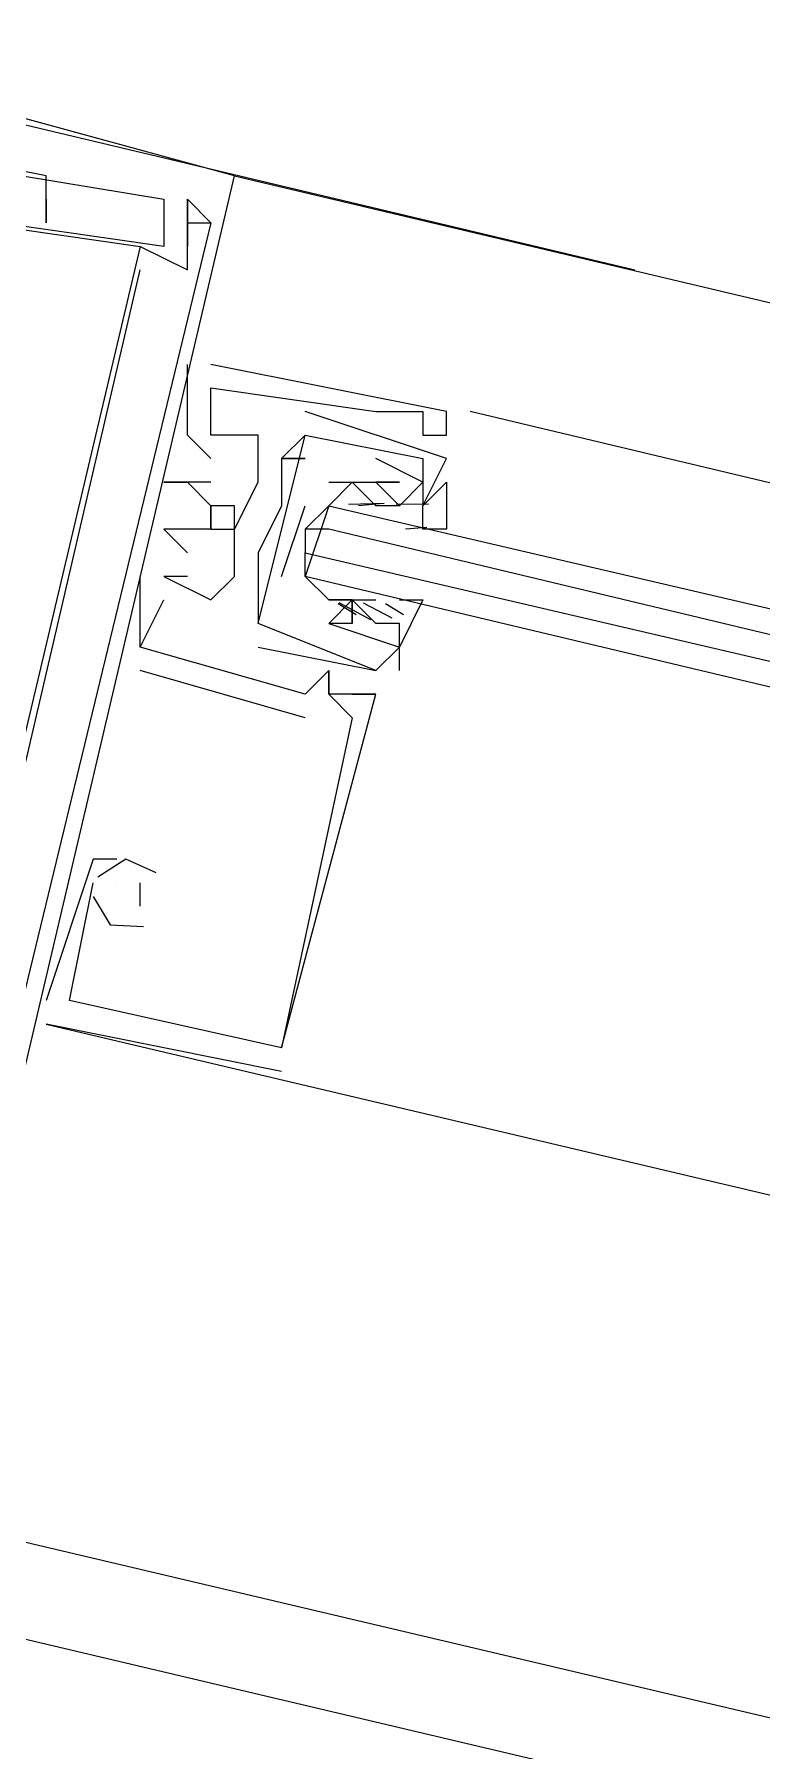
# Model space of a CAD drawing. Header units: feet. Extents: x -84 to 198, y -22 to 181.
# Drawn here: x 95.22 to 95.632, y 26.42 to 27.391 of the extents above; entities that cross this region are included whole.
import ezdxf

# ---------------------------------------------------------------- set-up
doc = ezdxf.new("R2010")
doc.units = ezdxf.units.FT
doc.layers.add('A-LINEA', color=7, linetype='CONTINUOUS')

msp = doc.modelspace()

# ---------------------------------------------------------------- linework, layer by layer
at = {"layer": 'A-LINEA'}
for p, q in [((95, 27.3911), (95.56, 27.2578)), ((95, 27.3911), (95.56, 27.2578)), ((95.2267, 27.3111), (95.2267, 27.3111)), ((95.2267, 27.3111), (95.2267, 27.3111)), ((95.2267, 27.3111), (95.2267, 27.3111)), ((95.3333, 27.3111), (95.3333, 27.3111)), ((95.3333, 27.3111), (95.3333, 27.3111)), ((95.3333, 27.3111), (102.5867, 25.5911)), ((95.3333, 27.3111), (95.3333, 27.3111)), ((95.2267, 27.2978), (95.2267, 27.2978)), ((95.2267, 27.2978), (95.2267, 27.2978)), ((95.2267, 27.2978), (95.2267, 27.2978)), ((95.2933, 27.2978), (95.2933, 27.2978)), ((95.2933, 27.2978), (95.2933, 27.2978)), ((95.2933, 27.2978), (95.2933, 27.2978)), ((95.3067, 27.2978), (95.3067, 27.2978)), ((95.3067, 27.2978), (95.3067, 27.2978)), ((95.3067, 27.2978), (95.3067, 27.2978)), ((95.3067, 27.2978), (95.3067, 27.2978)), ((95.3067, 27.2978), (95.3067, 27.2978)), ((95.3067, 27.2978), (95.3067, 27.2978)), ((95.2933, 27.2711), (95.2, 27.2844)), ((95.2933, 27.2711), (95.2, 27.2844)), ((95.2933, 27.2711), (95.2, 27.2844)), ((95.2267, 27.2844), (95.2267, 27.2844)), ((95.2267, 27.2844), (95.2267, 27.2844)), ((95.2267, 27.2844), (95.2267, 27.2844)), ((95.2933, 27.2844), (95.2933, 27.2844)), ((95.2933, 27.2844), (95.2933, 27.2844)), ((95.2933, 27.2844), (95.2933, 27.2844)), ((95.2933, 27.2844), (95.2933, 27.2844)), ((95.2933, 27.2844), (95.2933, 27.2844)), ((95.2933, 27.2844), (95.2933, 27.2844)), ((95.3067, 27.2844), (95.3067, 27.2844)), ((95.3067, 27.2844), (95.3067, 27.2844)), ((95.3067, 27.2844), (95.3067, 27.2844)), ((95.3067, 27.2844), (95.3067, 27.2844)), ((95.3067, 27.2844), (95.3067, 27.2844)), ((95.3067, 27.2844), (95.3067, 27.2844)), ((95.32, 27.2844), (95.32, 27.2844)), ((95.32, 27.2844), (95.32, 27.2844)), ((95.32, 27.2844), (95.32, 27.2844)), ((95.28, 27.2711), (95.28, 27.2711)), ((95.28, 27.2711), (95.28, 27.2711)), ((95.28, 27.2711), (95.28, 27.2711)), ((95.28, 27.2711), (95.28, 27.2711)), ((95.28, 27.2711), (95.28, 27.2711)), ((95.28, 27.2711), (95.28, 27.2711)), ((95.2933, 27.2711), (95.2933, 27.2711)), ((95.2933, 27.2711), (95.2933, 27.2711)), ((95.2933, 27.2711), (95.2933, 27.2711)), ((95.2933, 27.2711), (95.2933, 27.2711)), ((95.2933, 27.2711), (95.2933, 27.2711)), ((95.2933, 27.2711), (95.2933, 27.2711)), ((95.3067, 27.2711), (95.3067, 27.2711)), ((95.3067, 27.2711), (95.3067, 27.2711)), ((95.3067, 27.2711), (95.3067, 27.2711)), ((95.28, 27.2578), (95.28, 27.2578)), ((95.28, 27.2578), (95.28, 27.2578)), ((95.28, 27.2578), (95.28, 27.2578)), ((95.3067, 27.2578), (95.3067, 27.2578)), ((95.3067, 27.2578), (95.3067, 27.2578)), ((95.3067, 27.2578), (95.3067, 27.2578)), ((95.3067, 27.1644), (95.3067, 27.2044)), ((95.3067, 27.2044), (95.3067, 27.2044)), ((95.3067, 27.1644), (95.3067, 27.2044)), ((95.3067, 27.2044), (95.3067, 27.2044)), ((95.3067, 27.1644), (95.3067, 27.2044)), ((95.3067, 27.2044), (95.3067, 27.2044)), ((95.32, 27.2044), (95.32, 27.2044)), ((95.32, 27.2044), (95.32, 27.2044)), ((95.32, 27.2044), (95.32, 27.2044)), ((95.32, 27.1911), (95.32, 27.1911)), ((95.32, 27.1911), (95.32, 27.1911)), ((95.32, 27.1911), (95.32, 27.1911)), ((95.4533, 27.1511), (95.3733, 27.1778)), ((95.3733, 27.1778), (95.3733, 27.1778)), ((95.4533, 27.1511), (95.3733, 27.1778)), ((95.3733, 27.1778), (95.3733, 27.1778)), ((95.4133, 27.1778), (95.4133, 27.1778)), ((95.4133, 27.1778), (95.4133, 27.1778)), ((95.4133, 27.1778), (95.4133, 27.1778)), ((95.4267, 27.1778), (95.4267, 27.1778)), ((95.4267, 27.1778), (95.4267, 27.1778)), ((95.4267, 27.1778), (95.4267, 27.1778)), ((95.44, 27.1778), (95.44, 27.1778)), ((95.44, 27.1778), (95.44, 27.1778)), ((95.44, 27.1778), (95.44, 27.1778)), ((95.4533, 27.1778), (95.4533, 27.1778)), ((95.4533, 27.1778), (95.4533, 27.1778)), ((95.4533, 27.1778), (95.4533, 27.1778)), ((98.1467, 26.5378), (95.4667, 27.1778)), ((95.3067, 27.1644), (95.3067, 27.1644)), ((95.3067, 27.1644), (95.3067, 27.1644)), ((95.3067, 27.1644), (95.3067, 27.1644)), ((95.32, 27.1644), (95.32, 27.1644)), ((95.32, 27.1644), (95.32, 27.1644)), ((95.32, 27.1644), (95.32, 27.1644)), ((95.32, 27.1644), (95.32, 27.1644)), ((95.32, 27.1644), (95.32, 27.1644)), ((95.32, 27.1644), (95.32, 27.1644)), ((95.3467, 27.1644), (95.3467, 27.1644)), ((95.3467, 27.1644), (95.3467, 27.1644)), ((95.3467, 27.1644), (95.3467, 27.1644)), ((95.3733, 27.1644), (95.3733, 27.1644)), ((95.3733, 27.1644), (95.3733, 27.1644)), ((95.3733, 27.1644), (95.3733, 27.1644)), ((95.3733, 27.1644), (95.3733, 27.1644)), ((95.44, 27.1644), (95.44, 27.1644)), ((95.44, 27.1644), (95.44, 27.1644)), ((95.44, 27.1644), (95.44, 27.1644)), ((95.4533, 27.1644), (95.4533, 27.1644)), ((95.4533, 27.1644), (95.4533, 27.1644)), ((95.4533, 27.1644), (95.4533, 27.1644)), ((95.32, 27.1511), (95.32, 27.1511)), ((95.32, 27.1511), (95.32, 27.1511)), ((95.32, 27.1511), (95.32, 27.1511)), ((95.36, 27.1511), (95.36, 27.1511)), ((95.36, 27.1511), (95.36, 27.1511)), ((95.36, 27.1511), (95.36, 27.1511)), ((95.36, 27.1511), (95.36, 27.1511)), ((95.3733, 27.1511), (95.3733, 27.1511)), ((95.3733, 27.1511), (95.3733, 27.1511)), ((95.4133, 27.1511), (95.4133, 27.1511)), ((95.4133, 27.1511), (95.4133, 27.1511)), ((95.44, 27.1244), (95.4533, 27.1511)), ((95.44, 27.1511), (95.44, 27.1511)), ((95.44, 27.1511), (95.44, 27.1511)), ((95.44, 27.1244), (95.4533, 27.1511)), ((95.44, 27.1511), (95.44, 27.1511)), ((95.44, 27.1511), (95.44, 27.1511)), ((95.4533, 27.1511), (95.4533, 27.1511)), ((95.4533, 27.1511), (95.4533, 27.1511)), ((95.2933, 27.1378), (95.2933, 27.1378)), ((95.2933, 27.1378), (95.2933, 27.1378)), ((95.2933, 27.1378), (95.2933, 27.1378)), ((95.3067, 27.1378), (95.3067, 27.1378)), ((95.3067, 27.1378), (95.3067, 27.1378)), ((95.3067, 27.1378), (95.3067, 27.1378)), ((95.32, 27.1378), (95.32, 27.1378)), ((95.32, 27.1378), (95.32, 27.1378)), ((95.32, 27.1378), (95.32, 27.1378)), ((95.3467, 27.1378), (95.3467, 27.1378)), ((95.3467, 27.1378), (95.3467, 27.1378)), ((95.3467, 27.1378), (95.3467, 27.1378)), ((95.36, 27.1378), (95.36, 27.1378)), ((95.36, 27.1378), (95.36, 27.1378)), ((95.4, 27.1378), (95.4, 27.1378)), ((95.4, 27.1378), (95.4, 27.1378)), ((95.4, 27.1378), (95.4, 27.1378)), ((95.4, 27.1378), (95.4, 27.1378)), ((95.4133, 27.1378), (95.4133, 27.1378)), ((95.4133, 27.1378), (95.4133, 27.1378)), ((95.4133, 27.1378), (95.4133, 27.1378)), ((95.4133, 27.1378), (95.4133, 27.1378)), ((95.4133, 27.1378), (95.4133, 27.1378)), ((95.4133, 27.1378), (95.4133, 27.1378)), ((95.4267, 27.1378), (95.4267, 27.1378)), ((95.4267, 27.1378), (95.4267, 27.1378)), ((95.4267, 27.1378), (95.4267, 27.1378)), ((95.4267, 27.1378), (95.4267, 27.1378)), ((95.44, 27.1378), (95.44, 27.1378)), ((95.44, 27.1378), (95.44, 27.1378)), ((95.32, 27.1244), (95.32, 27.1244)), ((95.32, 27.1244), (95.32, 27.1244)), ((95.32, 27.1244), (95.32, 27.1244)), ((95.36, 27.1244), (95.36, 27.1244)), ((95.36, 27.0844), (95.3733, 27.1244)), ((95.36, 27.1244), (95.36, 27.1244)), ((95.3867, 27.1244), (95.3867, 27.1244)), ((95.3978, 27.1253), (95.4181, 27.1259)), ((95.4, 27.1244), (95.4, 27.1244)), ((95.4036, 27.1246), (95.4154, 27.1256)), ((95.4133, 27.1244), (95.4133, 27.1244)), ((95.4267, 27.1244), (95.4133, 27.1244)), ((95.4249, 27.1252), (95.4432, 27.1255)), ((95.4267, 27.1244), (95.4267, 27.1244)), ((95.4267, 27.1244), (95.4267, 27.1244)), ((95.44, 27.1244), (95.44, 27.1244)), ((95.44, 27.1244), (95.44, 27.1244)), ((95.2933, 27.1111), (95.2933, 27.1111)), ((95.2933, 27.1111), (95.2933, 27.1111)), ((95.2933, 27.1111), (95.2933, 27.1111)), ((95.32, 27.1111), (95.32, 27.1111)), ((95.32, 27.1111), (95.32, 27.1111)), ((95.32, 27.1111), (95.32, 27.1111)), ((95.3333, 27.1111), (95.3333, 27.1111)), ((95.3333, 27.1111), (95.3333, 27.1111)), ((95.3333, 27.1111), (95.3333, 27.1111)), ((95.3733, 27.1111), (95.3733, 27.0978)), ((95.4302, 27.1113), (95.4421, 27.1123)), ((95.3067, 27.0978), (95.3067, 27.0978)), ((95.3067, 27.0978), (95.3067, 27.0978)), ((95.3067, 27.0978), (95.3067, 27.0978)), ((95.3467, 27.0978), (95.3467, 27.0978)), ((95.3467, 27.0978), (95.3467, 27.0978)), ((95.28, 27.0844), (95.28, 27.0844)), ((95.28, 27.0844), (95.28, 27.0844)), ((95.28, 27.0844), (95.28, 27.0844)), ((95.2933, 27.0844), (95.2933, 27.0844)), ((95.2933, 27.0844), (95.2933, 27.0844)), ((95.2933, 27.0844), (95.2933, 27.0844)), ((95.2933, 27.0844), (95.2933, 27.0844)), ((95.2933, 27.0844), (95.2933, 27.0844)), ((95.2933, 27.0844), (95.2933, 27.0844)), ((95.3067, 27.0844), (95.3067, 27.0844)), ((95.3067, 27.0844), (95.3067, 27.0844)), ((95.3067, 27.0844), (95.3067, 27.0844)), ((95.3333, 27.0844), (95.3333, 27.0844)), ((95.3333, 27.0844), (95.3333, 27.0844)), ((95.3333, 27.0844), (95.3333, 27.0844)), ((95.3867, 27.0844), (95.3867, 27.0844)), ((95.2933, 27.0711), (95.2933, 27.0711)), ((95.2933, 27.0711), (95.2933, 27.0711)), ((95.2933, 27.0711), (95.2933, 27.0711)), ((95.32, 27.0711), (95.32, 27.0711)), ((95.32, 27.0711), (95.32, 27.0711)), ((95.32, 27.0711), (95.32, 27.0711)), ((95.3467, 27.0711), (95.3467, 27.0711)), ((95.3467, 27.0711), (95.3467, 27.0711)), ((95.3867, 27.0711), (95.3867, 27.0711)), ((95.3867, 27.0711), (95.3867, 27.0711)), ((95.4022, 27.0626), (95.392, 27.0689)), ((95.4105, 27.0598), (95.3925, 27.0694)), ((95.4, 27.0711), (95.4, 27.0711)), ((95.4, 27.0711), (95.4, 27.0711)), ((95.4, 27.0711), (95.4133, 27.0711)), ((95.4, 27.0711), (95.4, 27.0711)), ((95.4, 27.0711), (95.4, 27.0711)), ((95.4226, 27.0608), (95.4063, 27.0693)), ((95.4133, 27.0711), (95.4133, 27.0711)), ((95.4133, 27.0711), (95.4133, 27.0711)), ((95.4133, 27.0711), (95.4133, 27.0711)), ((95.4289, 27.0626), (95.4187, 27.0689)), ((95.3467, 27.0578), (95.3467, 27.0578)), ((95.3467, 27.0578), (95.3467, 27.0578)), ((95.3867, 27.0578), (95.3867, 27.0578)), ((95.3867, 27.0578), (95.3867, 27.0578)), ((95.3867, 27.0578), (95.3867, 27.0578)), ((95.3867, 27.0578), (95.3867, 27.0578)), ((95.4, 27.0578), (95.4, 27.0578)), ((95.4, 27.0578), (95.4, 27.0578)), ((95.4133, 27.0578), (95.4133, 27.0578)), ((95.4133, 27.0578), (95.4133, 27.0578)), ((95.4267, 27.0311), (95.4267, 27.0578)), ((95.4267, 27.0578), (95.4267, 27.0578)), ((95.4267, 27.0311), (95.4267, 27.0578)), ((95.4267, 27.0578), (95.4267, 27.0578)), ((95.28, 27.0444), (95.28, 27.0444)), ((95.28, 27.0444), (95.28, 27.0444)), ((95.28, 27.0444), (95.28, 27.0444)), ((95.28, 27.0444), (95.28, 27.0444)), ((95.28, 27.0444), (95.28, 27.0444)), ((95.28, 27.0444), (95.28, 27.0444)), ((95.3467, 27.0444), (95.4133, 27.0311)), ((95.3467, 27.0444), (95.3467, 27.0444)), ((95.3467, 27.0444), (95.4133, 27.0311)), ((95.3467, 27.0444), (95.3467, 27.0444)), ((95.4267, 27.0444), (95.4267, 27.0444)), ((95.4267, 27.0444), (95.4267, 27.0444)), ((95.3733, 27.0044), (95.28, 27.0311)), ((95.28, 27.0311), (95.28, 27.0311)), ((95.3733, 27.0044), (95.28, 27.0311)), ((95.28, 27.0311), (95.28, 27.0311)), ((95.3733, 27.0044), (95.28, 27.0311)), ((95.28, 27.0311), (95.28, 27.0311)), ((95.3867, 27.0311), (95.3867, 27.0311)), ((95.3867, 27.0311), (95.3867, 27.0311)), ((95.3867, 27.0311), (95.3867, 27.0311)), ((95.3867, 27.0311), (95.3867, 27.0311)), ((95.3867, 27.0311), (95.3867, 27.0311)), ((95.3867, 27.0311), (95.3867, 27.0311)), ((95.4133, 27.0311), (95.4133, 27.0311)), ((95.4133, 27.0311), (95.4133, 27.0311)), ((95.4133, 27.0311), (95.4133, 27.0311)), ((95.4133, 27.0311), (95.4133, 27.0311)), ((95.4267, 27.0311), (95.4267, 27.0311)), ((95.4267, 27.0311), (95.4267, 27.0311)), ((95.3733, 27.0178), (95.3733, 27.0178)), ((95.3733, 27.0178), (95.3733, 27.0178)), ((95.3733, 27.0178), (95.3733, 27.0178)), ((95.3733, 27.0178), (95.3733, 27.0178)), ((95.3733, 27.0178), (95.3733, 27.0178)), ((95.3733, 27.0178), (95.3733, 27.0178)), ((95.3867, 27.0178), (95.3867, 27.0178)), ((95.3867, 27.0178), (95.3867, 27.0178)), ((95.3867, 27.0178), (95.3867, 27.0178)), ((95.3867, 27.0178), (95.3867, 27.0178)), ((95.3867, 27.0178), (95.3867, 27.0178)), ((95.3867, 27.0178), (95.3867, 27.0178)), ((95.3867, 27.0178), (95.3867, 27.0178)), ((95.3867, 27.0178), (95.3867, 27.0178)), ((95.3867, 27.0178), (95.3867, 27.0178)), ((95.4, 27.0178), (95.4, 27.0178)), ((95.4, 27.0178), (95.4, 27.0178)), ((95.4, 27.0178), (95.4, 27.0178)), ((95.4133, 27.0178), (95.4133, 27.0178)), ((95.4133, 27.0178), (95.4133, 27.0178)), ((95.4133, 27.0178), (95.4133, 27.0178)), ((95.4133, 27.0178), (95.4133, 27.0178)), ((95.4133, 27.0178), (95.4133, 27.0178)), ((95.4133, 27.0178), (95.4133, 27.0178)), ((95.3733, 27.0044), (95.3733, 27.0044)), ((95.3733, 27.0044), (95.3733, 27.0044)), ((95.3733, 27.0044), (95.3733, 27.0044)), ((95.4, 27.0044), (95.4, 27.0044)), ((95.4, 27.0044), (95.4, 27.0044)), ((95.4, 27.0044), (95.4, 27.0044)), ((95.2533, 26.9244), (95.2533, 26.9244)), ((95.2533, 26.9244), (95.2533, 26.9244)), ((95.2533, 26.9244), (95.2533, 26.9244)), ((95.2667, 26.9244), (95.2667, 26.9244)), ((95.2667, 26.9244), (95.2667, 26.9244)), ((95.2667, 26.9244), (95.2667, 26.9244)), ((95.28, 26.9244), (95.28, 26.9244)), ((95.28, 26.9244), (95.28, 26.9244)), ((95.28, 26.9244), (95.28, 26.9244)), ((95.28, 26.9244), (95.28, 26.9244)), ((95.28, 26.9244), (95.28, 26.9244)), ((95.28, 26.9244), (95.28, 26.9244)), ((95.2533, 26.9111), (95.2533, 26.9111)), ((95.2533, 26.9111), (95.2533, 26.9111)), ((95.2533, 26.9111), (95.2533, 26.9111)), ((95.2667, 26.9111), (95.2667, 26.9111)), ((95.2667, 26.9111), (95.2667, 26.9111)), ((95.2667, 26.9111), (95.2667, 26.9111)), ((95.28, 26.8978), (95.28, 26.9111)), ((95.28, 26.9111), (95.28, 26.9111)), ((95.28, 26.8978), (95.28, 26.9111)), ((95.28, 26.9111), (95.28, 26.9111)), ((95.28, 26.8978), (95.28, 26.9111)), ((95.28, 26.9111), (95.28, 26.9111)), ((95.28, 26.8978), (95.28, 26.8978)), ((95.28, 26.8978), (95.28, 26.8978)), ((95.28, 26.8978), (95.28, 26.8978)), ((95.2267, 26.8444), (95.2267, 26.8444)), ((95.2267, 26.8444), (95.2267, 26.8444)), ((95.2267, 26.8444), (95.2267, 26.8444)), ((95.24, 26.8444), (95.24, 26.8444)), ((95.24, 26.8444), (95.24, 26.8444)), ((95.24, 26.8444), (95.24, 26.8444)), ((95.24, 26.8444), (95.24, 26.8444)), ((95.24, 26.8444), (95.24, 26.8444)), ((95.24, 26.8444), (95.24, 26.8444)), ((95.36, 26.8044), (95.2267, 26.8311)), ((95.2267, 26.8311), (95.2267, 26.8311)), ((95.36, 26.8044), (95.2267, 26.8311)), ((95.2267, 26.8311), (95.2267, 26.8311)), ((95.36, 26.8044), (95.2267, 26.8311)), ((95.2267, 26.8311), (95.2267, 26.8311)), ((95.36, 26.8178), (95.36, 26.8178)), ((95.36, 26.8178), (95.36, 26.8178)), ((95.36, 26.8178), (95.36, 26.8178)), ((95.36, 26.8178), (95.36, 26.8178)), ((95.36, 26.8178), (95.36, 26.8178)), ((95.36, 26.8178), (95.36, 26.8178)), ((95.36, 26.8044), (95.36, 26.8044)), ((95.36, 26.8044), (95.36, 26.8044)), ((95.36, 26.8044), (95.36, 26.8044)), ((94.8133, 26.5778), (102.7333, 24.7111)), ((95.16, 26.5511), (102.4, 24.8444))]:
    msp.add_line(p, q, dxfattribs=at)
for points in [[(95.2267, 27.2978), (95.2267, 27.2844), (95.2267, 27.3111), (95.16, 27.3244), (95.16, 27.3511), (95, 27.3911), (94.84, 26.7111), (94.8533, 26.7111), (94.8533, 26.7244)], [(95.2267, 27.2978), (95.2267, 27.2844), (95.2267, 27.3111), (95.16, 27.3244), (95.16, 27.3511), (95, 27.3911), (94.84, 26.7111), (94.8533, 26.7111), (94.8533, 26.7244)], [(95.2267, 27.2978), (95.2267, 27.2844), (95.2267, 27.3111), (95.16, 27.3244), (95.16, 27.3511), (95, 27.3911), (94.84, 26.7111), (94.8533, 26.7111), (94.8533, 26.7244)], [(95.1733, 26.6444), (95.1733, 26.6311), (95.3333, 27.3111), (95.1867, 27.3511)], [(95.1733, 26.6444), (95.1733, 26.6311), (95.3333, 27.3111), (95.1867, 27.3511)], [(95.1733, 26.6444), (95.1733, 26.6311), (95.3333, 27.3111), (95.1867, 27.3511)], [(95.2133, 27.3111), (95.2933, 27.2978), (95.2933, 27.2844), (95.2933, 27.2711)], [(95.2133, 27.3111), (95.2933, 27.2978), (95.2933, 27.2844), (95.2933, 27.2711)], [(95.2133, 27.3111), (95.2933, 27.2978), (95.2933, 27.2844), (95.2933, 27.2711)], [(95.28, 27.2711), (95.3067, 27.2578), (95.3067, 27.2844), (95.32, 27.2844), (95.3067, 27.2978), (95.3067, 27.2711)], [(95.28, 27.2711), (95.3067, 27.2578), (95.3067, 27.2844), (95.32, 27.2844), (95.3067, 27.2978), (95.3067, 27.2711)], [(95.28, 27.2711), (95.3067, 27.2578), (95.3067, 27.2844), (95.32, 27.2844), (95.3067, 27.2978), (95.3067, 27.2711)], [(95.3067, 27.2844), (95.3067, 27.2978), (95.32, 27.2844)], [(95.3067, 27.2844), (95.3067, 27.2978), (95.32, 27.2844)], [(95.3067, 27.2844), (95.3067, 27.2978), (95.32, 27.2844)], [(95.1867, 27.2844), (95.28, 27.2711), (95.16, 26.7644), (95.08, 26.7911)], [(95.1867, 27.2844), (95.28, 27.2711), (95.16, 26.7644), (95.08, 26.7911)], [(95.1867, 27.2844), (95.28, 27.2711), (95.16, 26.7644), (95.08, 26.7911)], [(95.32, 27.2844), (95.2133, 26.8444), (95.2, 26.8444)], [(95.32, 27.2844), (95.2133, 26.8444), (95.2, 26.8444)], [(95.32, 27.2844), (95.2133, 26.8444), (95.2, 26.8444)], [(95.1867, 26.7511), (95.1733, 26.7644), (95.1867, 26.8578), (95.2, 26.8578), (95.2, 26.8444), (95.2133, 26.8578), (95.1867, 26.8578), (95.28, 27.2578)], [(95.1867, 26.7511), (95.1733, 26.7644), (95.1867, 26.8578), (95.2, 26.8578), (95.2, 26.8444), (95.2133, 26.8578), (95.1867, 26.8578), (95.28, 27.2578)], [(95.1867, 26.7511), (95.1733, 26.7644), (95.1867, 26.8578), (95.2, 26.8578), (95.2, 26.8444), (95.2133, 26.8578), (95.1867, 26.8578), (95.28, 27.2578)], [(95.2933, 27.0844), (95.32, 27.0711), (95.3333, 27.0844), (95.3333, 27.1111), (95.3467, 27.1378), (95.3467, 27.1644), (95.32, 27.1644), (95.32, 27.1911), (95.4133, 27.1778), (95.4267, 27.1778), (95.44, 27.1778), (95.44, 27.1644), (95.4533, 27.1644), (95.4533, 27.1778), (95.32, 27.2044), (95.32, 27.2044)], [(95.2933, 27.0844), (95.32, 27.0711), (95.3333, 27.0844), (95.3333, 27.1111), (95.3467, 27.1378), (95.3467, 27.1644), (95.32, 27.1644), (95.32, 27.1911), (95.4133, 27.1778), (95.4267, 27.1778), (95.44, 27.1778), (95.44, 27.1644), (95.4533, 27.1644), (95.4533, 27.1778), (95.32, 27.2044), (95.32, 27.2044)], [(95.2933, 27.0844), (95.32, 27.0711), (95.3333, 27.0844), (95.3333, 27.1111), (95.3467, 27.1378), (95.3467, 27.1644), (95.32, 27.1644), (95.32, 27.1911), (95.4133, 27.1778), (95.4267, 27.1778), (95.44, 27.1778), (95.44, 27.1644), (95.4533, 27.1644), (95.4533, 27.1778), (95.32, 27.2044), (95.32, 27.2044)], [(95.32, 27.1511), (95.32, 27.1511), (95.3067, 27.1644)], [(95.32, 27.1511), (95.32, 27.1511), (95.3067, 27.1644)], [(95.32, 27.1511), (95.32, 27.1511), (95.3067, 27.1644)], [(95.3467, 27.0578), (95.3733, 27.1644), (95.44, 27.1511), (95.44, 27.1378), (95.4133, 27.1511)], [(95.3733, 27.1644), (95.36, 27.1511), (95.3733, 27.1511), (95.36, 27.1511), (95.36, 27.1378), (95.36, 27.1244), (95.3467, 27.0978), (95.3467, 27.0711), (95.3467, 27.0578)], [(95.3467, 27.0578), (95.3733, 27.1644), (95.44, 27.1511), (95.44, 27.1378), (95.4133, 27.1511)], [(95.3733, 27.1644), (95.36, 27.1511), (95.3733, 27.1511), (95.36, 27.1511), (95.36, 27.1378), (95.36, 27.1244), (95.3467, 27.0978), (95.3467, 27.0711), (95.3467, 27.0578)], [(95.32, 27.1378), (95.2933, 27.1378), (95.3067, 27.1378), (95.32, 27.1244), (95.32, 27.1244)], [(95.32, 27.1378), (95.2933, 27.1378), (95.3067, 27.1378), (95.32, 27.1244), (95.32, 27.1244)], [(95.32, 27.1378), (95.2933, 27.1378), (95.3067, 27.1378), (95.32, 27.1244), (95.32, 27.1244)], [(95.4133, 27.1244), (95.4, 27.1378), (95.3867, 27.1244), (95.3733, 27.0844), (95.3867, 27.0711), (95.4, 27.0711)], [(95.3867, 27.1378), (95.4, 27.1378), (95.4133, 27.1378), (95.4267, 27.1244), (95.44, 27.1378), (95.44, 27.1244), (95.4533, 27.1378), (95.4533, 27.1111), (95.44, 27.1111), (95.44, 27.1244)], [(95.4133, 27.1378), (95.4267, 27.1378), (95.4133, 27.1378), (95.4267, 27.1378)], [(95.4133, 27.1378), (95.4267, 27.1378), (95.4133, 27.1378), (95.4267, 27.1378)], [(95.32, 27.1111), (95.3333, 27.1111), (95.3333, 27.1244), (95.32, 27.1244), (95.32, 27.1111), (95.32, 27.1244), (95.32, 27.1111), (95.32, 27.1244)], [(95.32, 27.1111), (95.3333, 27.1111), (95.3333, 27.1244), (95.32, 27.1244), (95.32, 27.1111), (95.32, 27.1244), (95.32, 27.1111), (95.32, 27.1244)], [(95.32, 27.1111), (95.3333, 27.1111), (95.3333, 27.1244), (95.32, 27.1244), (95.32, 27.1111), (95.32, 27.1244), (95.32, 27.1111), (95.32, 27.1244)], [(98.12, 26.4311), (95.3733, 27.0844), (95.3733, 27.0978), (98.12, 26.4578), (95.3867, 27.1111), (95.3733, 27.1111), (95.3867, 27.1244), (98.1333, 26.4844)], [(95.32, 27.1111), (95.2933, 27.1111), (95.3067, 27.0978), (95.3067, 27.0978)], [(95.32, 27.1111), (95.2933, 27.1111), (95.3067, 27.0978), (95.3067, 27.0978)], [(95.32, 27.1111), (95.2933, 27.1111), (95.3067, 27.0978), (95.3067, 27.0978)], [(95.28, 27.0444), (95.28, 27.0444), (95.28, 27.0844)], [(95.28, 27.0444), (95.28, 27.0444), (95.28, 27.0844)], [(95.28, 27.0444), (95.28, 27.0444), (95.28, 27.0844)], [(95.3067, 27.0844), (95.2933, 27.0844), (95.2933, 27.0844)], [(95.3067, 27.0844), (95.2933, 27.0844), (95.2933, 27.0844)], [(95.3067, 27.0844), (95.2933, 27.0844), (95.2933, 27.0844)], [(95.4267, 27.0711), (95.44, 27.0711), (95.4267, 27.0444), (95.4267, 27.0578), (95.4133, 27.0578), (95.4, 27.0711), (95.4, 27.0578), (95.4, 27.0711), (95.3867, 27.0711), (95.3733, 27.0844)], [(95.36, 26.8178), (95.4133, 27.0178), (95.4, 27.0178), (95.4133, 27.0178), (95.3867, 27.0178), (95.3867, 27.0311), (95.3867, 27.0178), (95.3867, 27.0311), (95.3733, 27.0178), (95.28, 27.0444), (95.2933, 27.0711)], [(95.36, 26.8178), (95.4133, 27.0178), (95.4, 27.0178), (95.4133, 27.0178), (95.3867, 27.0178), (95.3867, 27.0311), (95.3867, 27.0178), (95.3867, 27.0311), (95.3733, 27.0178), (95.28, 27.0444), (95.2933, 27.0711)], [(95.36, 26.8178), (95.4133, 27.0178), (95.4, 27.0178), (95.4133, 27.0178), (95.3867, 27.0178), (95.3867, 27.0311), (95.3867, 27.0178), (95.3867, 27.0311), (95.3733, 27.0178), (95.28, 27.0444), (95.2933, 27.0711)], [(95.4133, 27.0578), (95.4, 27.0711), (95.4, 27.0578), (95.3867, 27.0578), (95.4, 27.0711), (95.3867, 27.0711)], [(95.4133, 27.0578), (95.4, 27.0711), (95.4, 27.0578), (95.3867, 27.0578), (95.4, 27.0711), (95.3867, 27.0711)], [(95.3867, 27.0578), (95.4267, 27.0444), (95.4133, 27.0311), (95.3467, 27.0578)], [(95.3867, 27.0578), (95.4267, 27.0444), (95.4133, 27.0311), (95.3467, 27.0578)], [(95.3867, 27.0178), (95.4, 27.0044), (95.36, 26.8178), (95.24, 26.8444), (95.2533, 26.9111)], [(95.3867, 27.0178), (95.4, 27.0044), (95.36, 26.8178), (95.24, 26.8444), (95.2533, 26.9111)], [(95.3867, 27.0178), (95.4, 27.0044), (95.36, 26.8178), (95.24, 26.8444), (95.2533, 26.9111)], [(95.2667, 26.9244), (95.2533, 26.9244), (95.2267, 26.8444)], [(95.2667, 26.9244), (95.2533, 26.9244), (95.2267, 26.8444)], [(95.2667, 26.9244), (95.2533, 26.9244), (95.2267, 26.8444)], [(95.289, 26.9168), (95.2718, 26.9244), (95.2559, 26.9143)], [(95.289, 26.9168), (95.2718, 26.9244), (95.2559, 26.9143)], [(95.289, 26.9168), (95.2718, 26.9244), (95.2559, 26.9143)], [(95.2534, 26.9034), (95.263, 26.8873), (95.2818, 26.8863)], [(95.2534, 26.9034), (95.263, 26.8873), (95.2818, 26.8863)], [(95.2534, 26.9034), (95.263, 26.8873), (95.2818, 26.8863)], [(95.2267, 26.8311), (98.0533, 26.1644), (98.7333, 26.0044)]]:
    msp.add_lwpolyline(points, dxfattribs=at)

doc.saveas('drawing.dxf')
